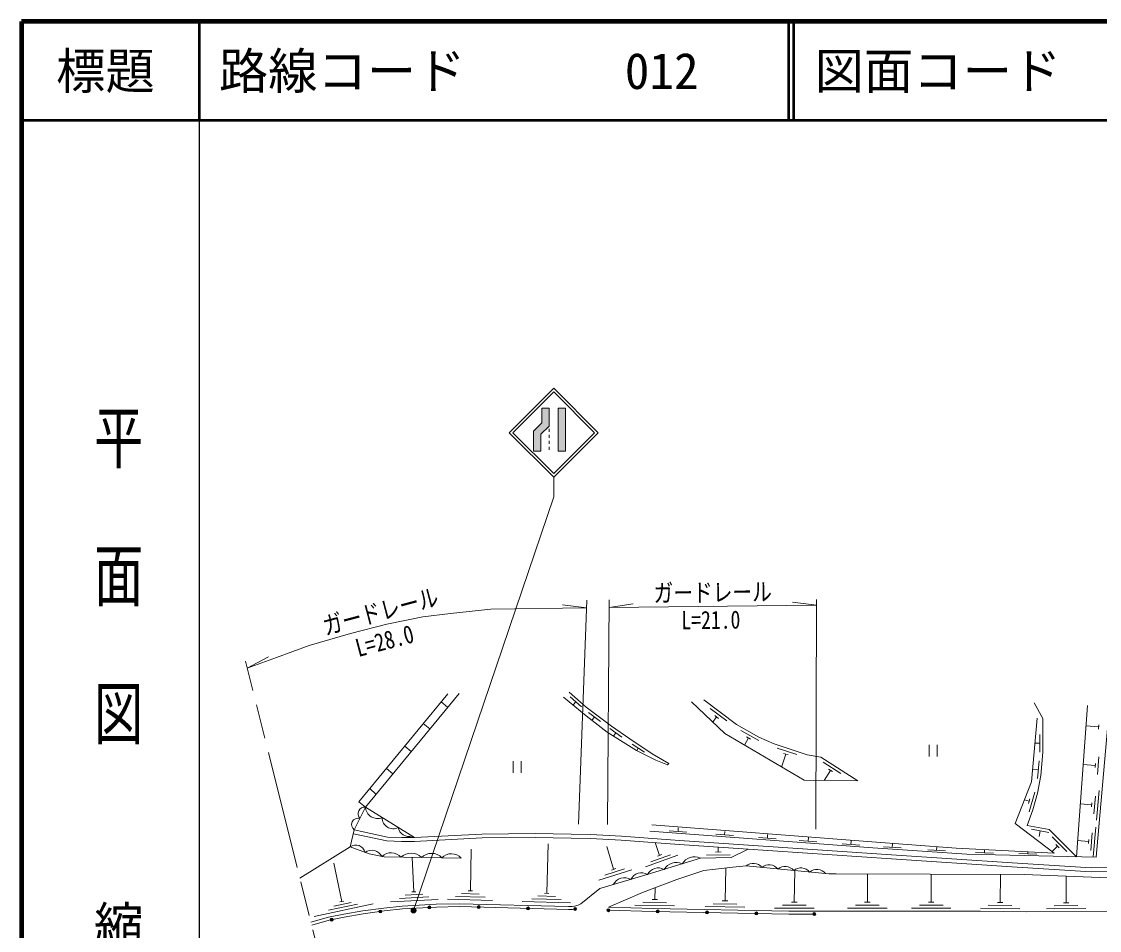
# Model space of a CAD drawing. Units: millimetres at full size, sheet at 1:1000; details may follow other scales. Extents: x 40000 to 680000, y 20000 to 380000.
# Drawn here: x 40000 to 149252, y 287914 to 380000 of the extents above; entities that cross this region are included whole.
import ezdxf
from ezdxf.enums import TextEntityAlignment as Align

# ---------------------------------------------------------------- set-up
doc = ezdxf.new("R2010")
doc.units = ezdxf.units.MM
doc.header["$LTSCALE"] = 1000
doc.linetypes.add('CHAIN', pattern=[18.5, 12, -1.5, 3.5, -1.5])
for name, color, linetype, lineweight in [('M-BGD', 7, 'Continuous', 13), ('M-BMK', 2, 'CHAIN', 13), ('M-STR-HTXT', 7, 'Continuous', 13), ('M-STR-STRC', 7, 'Continuous', 13), ('M-TTL', 2, 'Continuous', 140), ('M-TTL-BAND', 7, 'Continuous', 25), ('M-TTL-LINE', 7, 'Continuous', 50)]:
    doc.layers.add(name, color=color, linetype=linetype, lineweight=lineweight)
doc.layers.add('M-TTL-TXT', color=7, linetype='Continuous')
doc.styles.add('@ＭＳ ゴシック', font='')
doc.styles.add('ＭＳ ゴシック', font='')
doc.styles.get('@ＭＳ ゴシック').set_extended_font_data('@MS Gothic')
doc.styles.get('ＭＳ ゴシック').set_extended_font_data('MS Gothic')

msp = doc.modelspace()

# ---------------------------------------------------------------- hatches: boundary and pattern name
at = {"layer": 'M-BGD'}
for points in [[(76209, 289810, -0.41421), (76336, 289980, -0.41421), (76506, 289852, -1)], [(81188, 290233, -0.41421), (81330, 290391, -0.41421), (81488, 290250, -1)], [(86186, 290279, -0.41421), (86340, 290425, -0.41421), (86486, 290271, -1)], [(91184, 290150, -0.41421), (91338, 290296, -0.41421), (91484, 290142, -1)], [(95962, 290096, -0.41421), (96116, 290243, -0.41421), (96262, 290089, -1)], [(99338, 289960, -0.41421), (99491, 290107, -0.41421), (99638, 289954, -1)], [(104336, 289838, -0.41421), (104489, 289985, -0.41421), (104636, 289832, -1)], [(109335, 289740, -0.41421), (109488, 289887, -0.41421), (109635, 289735, -1)], [(114334, 289643, -0.41421), (114487, 289790, -0.41421), (114634, 289637, -1)], [(120199, 289576, -0.41421), (120349, 289726, -0.41421), (120499, 289576, -1)], [(71281, 288974, -1), (71575, 289036, -1)]]:
    msp.add_hatch(color=256, dxfattribs=at).paths.add_polyline_path(points)
at = {"layer": 'M-STR-HTXT'}
msp.add_hatch(color=256, dxfattribs=at).paths.add_polyline_path([(79954, 290063, -1), (79515, 289824, -1)])
at = {"layer": 'M-STR-STRC'}
for points in [[(91893, 338500), (91893, 336481), (92643, 336481), (92643, 338189), (93476, 339023), (93476, 339523), (93476, 340844), (92726, 340844), (92726, 339333)], [(94393, 336481), (95143, 336481), (95143, 340844), (94393, 340844)]]:
    msp.add_hatch(color=256, dxfattribs=at).paths.add_polyline_path(points)

# ---------------------------------------------------------------- linework, layer by layer
at = {"layer": 'M-BGD'}
for p, q in [((74196, 300959), (83201, 311885)), ((74856, 300415), (84343, 311926)), ((96739, 310582), (95610, 311569)), ((83187, 310523), (82526, 311067)), ((96175, 311076), (95899, 310761)), ((111473, 309149), (109795, 310412)), ((148048, 310698), (146920, 295383)), ((98670, 309085), (97473, 309990)), ((98071, 309537), (97818, 309202)), ((110453, 309541), (110065, 309025)), ((110649, 309393), (110258, 309688)), ((81379, 308329), (80719, 308873)), ((100840, 307513), (99611, 308374)), ((114743, 307162), (112909, 308186)), ((149173, 308532), (147897, 308645)), ((149155, 308323), (149192, 308741)), ((100225, 307943), (99993, 307612)), ((113680, 307412), (113277, 306689)), ((113894, 307293), (113466, 307531)), ((143215, 305978), (143215, 307778)), ((79505, 306055), (78845, 306599)), ((103142, 305973), (101888, 306797)), ((102515, 306385), (102351, 306135)), ((118566, 305729), (116575, 306396)), ((131989, 306727), (131989, 305527)), ((132789, 306727), (132789, 305527)), ((143215, 306878), (142718, 306878)), ((89843, 305075), (89843, 303875)), ((90643, 305075), (90643, 303875)), ((117475, 305778), (117038, 304473)), ((117707, 305700), (117243, 305856)), ((123032, 303826), (121257, 304949)), ((142976, 303300), (143136, 305093)), ((148811, 304415), (148848, 304833)), ((149050, 303701), (149207, 305494)), ((77638, 303790), (76978, 304334)), ((121984, 304134), (121339, 303114)), ((122191, 304003), (121777, 304265)), ((143056, 304196), (142482, 304248)), ((148830, 304624), (147608, 304731)), ((75923, 301710), (75289, 302285)), ((142118, 299916), (142695, 301936)), ((148946, 299099), (149209, 302087)), ((74196, 300959), (74856, 300415)), ((142118, 301008), (141650, 301142)), ((142051, 300773), (142185, 301244)), ((148480, 300645), (147315, 300748)), ((148461, 300436), (148498, 300855)), ((148700, 299723), (148857, 301516)), ((106536, 297946), (106563, 298305)), ((148618, 295377), (148881, 298365)), ((105638, 298014), (107433, 297879)), ((110365, 297659), (112160, 297524)), ((111262, 297591), (111289, 297950)), ((114697, 297334), (116492, 297199)), ((115595, 297266), (115622, 297625)), ((119725, 296956), (119751, 297315)), ((144133, 297845), (142363, 298173)), ((143248, 298009), (143138, 297419)), ((145958, 295919), (144472, 297403)), ((148372, 296001), (148530, 297794)), ((85493, 291918), (85574, 296153)), ((93229, 291678), (93366, 296673)), ((100014, 294111), (99324, 296427)), ((104674, 295516), (104211, 296819)), ((110622, 295863), (110611, 296360)), ((118827, 297023), (120622, 296889)), ((123170, 296697), (124965, 296563)), ((124068, 296630), (124095, 296989)), ((127350, 296391), (129146, 296269)), ((128248, 296330), (128272, 296689)), ((131846, 296086), (133642, 295964)), ((132744, 296025), (132769, 296384)), ((137599, 295775), (137606, 296105)), ((145003, 296449), (144451, 295896)), ((145177, 296276), (144830, 296622)), ((148152, 296924), (147041, 297021)), ((148134, 296714), (148171, 297133)), ((79769, 291830), (79597, 295317)), ((103226, 294364), (106524, 295536)), ((103785, 294881), (105764, 295585)), ((104443, 295434), (104905, 295598)), ((109430, 295535), (111829, 295591)), ((110342, 295857), (110902, 295870)), ((136699, 295795), (138499, 295754)), ((141096, 295695), (142896, 295654)), ((141996, 295675), (142001, 295875)), ((72461, 290848), (71653, 294742)), ((98525, 293014), (101864, 294063)), ((99103, 293510), (101106, 294140)), ((99780, 294037), (100248, 294184)), ((111306, 290902), (111382, 294235)), ((118321, 290776), (118369, 293973)), ((125728, 290776), (125737, 293630)), ((132199, 290776), (132208, 293604)), ((139190, 290746), (139208, 293575)), ((145877, 290725), (145869, 293397)), ((79559, 291820), (79979, 291841)), ((85283, 291925), (85703, 291912)), ((104182, 291041), (104206, 292229)), ((71642, 290369), (73403, 290739)), ((72255, 290805), (72666, 290891)), ((82240, 291052), (77388, 290810)), ((78301, 291156), (81297, 291306)), ((78885, 291486), (80683, 291575)), ((87746, 290948), (83184, 291090)), ((83975, 291365), (86974, 291272)), ((84584, 291646), (86383, 291591)), ((95650, 290703), (90752, 290855)), ((91711, 291125), (94710, 291032)), ((92320, 291407), (94119, 291351)), ((93019, 291685), (93439, 291672)), ((102977, 290765), (105376, 290718)), ((103903, 291047), (104462, 291036)), ((110100, 290626), (112500, 290579)), ((111026, 290908), (111586, 290897)), ((118041, 290776), (118601, 290776)), ((125448, 290776), (126008, 290776)), ((131919, 290776), (132479, 290776)), ((138910, 290750), (139470, 290742)), ((145597, 290724), (146157, 290727)), ((75645, 290598), (69646, 289337)), ((71116, 289952), (74052, 290569)), ((102171, 290480), (106170, 290402)), ((109294, 290341), (113294, 290263)), ((116321, 290176), (120321, 290176)), ((117121, 290476), (119521, 290476)), ((123728, 290176), (127728, 290176)), ((124528, 290476), (126928, 290476)), ((130199, 290176), (134199, 290176)), ((130999, 290476), (133399, 290476)), ((137181, 290176), (141181, 290116)), ((137986, 290464), (140385, 290428)), ((143880, 290116), (147880, 290135)), ((144678, 290420), (147078, 290431))]:
    msp.add_line(p, q, dxfattribs=at)
for points in [[(95501, 312064), (97244, 310539), (99789, 308615), (101641, 307318), (103922, 305820), (105605, 304834), (105473, 304686), (104289, 305170), (102322, 306149), (99345, 308019), (97225, 309661), (94943, 311554)], [(150265, 310665), (148916, 295337), (135827, 295635), (126274, 296284), (103680, 297980)], [(107916, 311080), (111276, 307867), (119311, 303135), (124776, 303078), (121007, 305463), (119614, 305695), (116299, 306804), (114733, 307511), (112470, 308774), (109159, 311266)], [(146920, 295383), (144153, 298146), (141924, 298559), (142491, 300129), (142971, 301808), (143304, 303601), (143515, 305965), (143515, 309397), (142649, 310967)], [(142947, 309420), (142367, 302971), (140711, 298747), (144660, 295736), (134722, 296256), (125749, 296917), (103893, 298601)], [(68206, 293206), (73314, 296387), (73722, 298102), (74856, 300415), (79833, 297315)], [(73630, 297713), (77030, 296978), (78525, 296915), (79844, 296915), (86676, 297285), (92055, 297327), (95695, 297279), (97663, 297223), (100770, 297072), (106668, 296638), (113150, 296181), (128160, 295166), (140366, 294359), (148397, 293858), (159512, 294018)], [(73722, 298102), (77081, 297377), (78534, 297315), (79833, 297315), (86663, 297685), (92056, 297727), (95704, 297679), (97678, 297623), (100795, 297471), (106697, 297037), (113177, 296581), (128186, 295565), (140392, 294758), (148406, 294258), (159512, 294417)], [(69324, 288741), (71097, 289242), (72650, 289568), (74592, 289884), (76710, 290184), (78587, 290390), (82035, 290581), (84375, 290626), (95440, 290341), (95811, 290341), (96045, 290385), (96429, 290488), (96689, 290604), (98602, 292168), (103418, 293566), (108809, 295220), (111908, 295293), (113663, 296147)], [(73314, 296387), (75219, 295673), (76738, 295360), (84542, 295244)], [(160369, 289896), (160299, 290865), (160173, 291308), (159797, 292110), (159246, 292951), (149305, 293261), (141619, 293565), (122554, 293643), (121811, 293643), (113434, 294448), (112089, 294322), (110353, 294108), (109158, 293983), (106414, 293061), (102928, 291748), (99495, 290257)], [(69405, 288452), (71169, 288950), (72705, 289273), (74638, 289588), (76748, 289886), (78612, 290091), (82046, 290281), (84374, 290325), (95436, 290041), (95839, 290041), (96112, 290093)], [(99488, 289957), (104001, 289844), (117754, 289576), (120349, 289576)], [(99495, 290257), (104008, 290144), (117757, 289876), (137181, 289876), (141845, 289805), (154543, 289868), (177803, 289980)]]:
    msp.add_lwpolyline(points, dxfattribs=at)
for centre in [(76357, 289831), (81338, 290242), (86336, 290275), (91334, 290146), (96112, 290093), (99488, 289957), (104486, 289835), (109485, 289737), (114484, 289640), (120349, 289576), (71428, 289005)]:
    msp.add_circle(centre, 150, dxfattribs=at)
for centre, radius, start, end in [((74805, 299723), 694, 85.75283, 222.00015), ((76084, 300484), 1230, 183.20723, 292.96012), ((74108, 298630), 654, 73.92679, 233.82619), ((77650, 299306), 1088, 177.61326, 298.55409), ((79293, 298568), 1144, 190.91663, 285.25073), ((73879, 295613), 958, 12.76559, 126.13923), ((75496, 294891), 1156, 26.23046, 126.16655), ((77463, 294463), 1322, 41.25887, 134.69843), ((79477, 294257), 1484, 44.87168, 133.41868), ((81552, 294276), 1450, 43.43518, 134.85517), ((83560, 294369), 1315, 41.68603, 136.60432), ((108176, 293979), 1394, 62.99979, 151.13388), ((104540, 293018), 1230, 60.97699, 153.15667), ((106339, 293419), 1378, 63.41811, 150.71556), ((114164, 293594), 1124, 38.51735, 130.50301), ((115774, 293439), 1124, 38.51735, 130.50301), ((117383, 293284), 1124, 38.51735, 130.50301), ((118993, 293129), 1124, 38.51735, 130.50301), ((120602, 292975), 1124, 38.51735, 130.50301), ((101117, 291950), 1300, 60.65405, 151.69989), ((102821, 292561), 1188, 58.41681, 153.96342)]:
    msp.add_arc(centre, radius, start, end, dxfattribs=at)
at = {"layer": 'M-BMK'}
msp.add_line((81417, 240451), (62696, 315207), dxfattribs=at)
at = {"layer": 'M-STR-HTXT'}
for p, q in [((79734, 289944), (93935, 331845)), ((96446, 298680), (97301, 321362)), ((99394, 298664), (99566, 321427)), ((120513, 298174), (120580, 321449)), ((97272, 320596), (94837, 320909)), ((99560, 320624), (101987, 320994)), ((99560, 320624), (120578, 320873)), ((120578, 320873), (118143, 321186)), ((62875, 314491), (65046, 315637))]:
    msp.add_line(p, q, dxfattribs=at)
msp.add_lwpolyline([(62875, 314491), (65826, 315555), (69153, 316771), (73344, 318004), (77011, 318933), (80678, 319679), (83461, 320040), (87560, 320481), (97272, 320596)], dxfattribs=at)
msp.add_circle((79734, 289944), 250, dxfattribs=at)
at = {"layer": 'M-STR-STRC'}
for p, q in [((89435, 338345), (93935, 342845)), ((89788, 338345), (93935, 342491)), ((98435, 338345), (93935, 342845)), ((98082, 338345), (93935, 342491)), ((92726, 340844), (92726, 339333)), ((92726, 340844), (93476, 340844)), ((93476, 340844), (93476, 339523)), ((94393, 340844), (95143, 340844)), ((94393, 340844), (94393, 336481)), ((95143, 340844), (95143, 336481)), ((91893, 338500), (92726, 339333)), ((92643, 338189), (93476, 339023)), ((93476, 339523), (93476, 339323)), ((93476, 339323), (93476, 339023)), ((93476, 338723), (93476, 338423)), ((89435, 338345), (93935, 333844)), ((89788, 338345), (93935, 334198)), ((91893, 338500), (91893, 336481)), ((92643, 338189), (92643, 336481)), ((93476, 338123), (93476, 337823)), ((93935, 334198), (98082, 338345)), ((93935, 333845), (98435, 338345)), ((93476, 337523), (93476, 337223)), ((93476, 336923), (93476, 336623)), ((91893, 336481), (92643, 336481)), ((94393, 336481), (95143, 336481)), ((93935, 333844), (93935, 331845))]:
    msp.add_line(p, q, dxfattribs=at)
for points in [[(92726, 339333), (92726, 340844), (93476, 340844), (93476, 339523), (93476, 339323), (93476, 339023), (92643, 338189), (92643, 336481), (91893, 336481), (91893, 338500)], [(94393, 340844), (95143, 340844), (95143, 336481), (94393, 336481)]]:
    msp.add_lwpolyline(points, close=True, dxfattribs=at)
at = {"layer": 'M-TTL'}
for p, q in [((40000, 380000), (40000, 20000)), ((680000, 380000), (40000, 380000))]:
    msp.add_line(p, q, dxfattribs=at)
at = {"layer": 'M-TTL-BAND'}
msp.add_line((58000, 370000), (58000, 20000), dxfattribs=at)
at = {"layer": 'M-TTL-LINE'}
for p, q in [((58000, 380000), (58000, 370000)), ((117750, 380000), (117750, 370000)), ((118250, 380000), (118250, 370000)), ((40000, 370000), (680000, 370000))]:
    msp.add_line(p, q, dxfattribs=at)

# ---------------------------------------------------------------- texts
at = {"layer": 'M-STR-HTXT', "style": 'ＭＳ ゴシック', "width": 0.8}
for s, rotation, p in [('ガードレール', 14.875, (76749, 318828)), ('ガードレール', 0.68, (110069, 320697)), ('L=21.0', 0.68, (109882, 317913)), ('L=28.0', 14.875, (77172, 315848))]:
    msp.add_text(s, height=1833, rotation=rotation, dxfattribs=at).set_placement(p, align=Align.BOTTOM_CENTER)
at = {"layer": 'M-TTL-BAND', "style": '@ＭＳ ゴシック', "width": 1.4}
msp.add_text('平  面  図', height=3666, rotation=270, dxfattribs=at).set_placement((49777, 306475), align=Align.MIDDLE_RIGHT)
at = {"layer": 'M-TTL-BAND', "style": '@ＭＳ ゴシック'}
msp.add_text('縮尺千分の一', height=3666, rotation=270, dxfattribs=at).set_placement((49777, 261030), align=Align.MIDDLE_RIGHT)
at = {"layer": 'M-TTL-TXT', "style": 'ＭＳ ゴシック'}
msp.add_text('標題', height=3666, dxfattribs=at).set_placement((48500, 375000), align=Align.MIDDLE_CENTER)
for s, p in [('路線コード', (60000, 375000)), ('図面コード', (120380, 375000)), ('012', (101142, 375000))]:
    msp.add_text(s, height=3666, dxfattribs=at).set_placement(p, align=Align.MIDDLE_LEFT)

doc.saveas('drawing.dxf')
